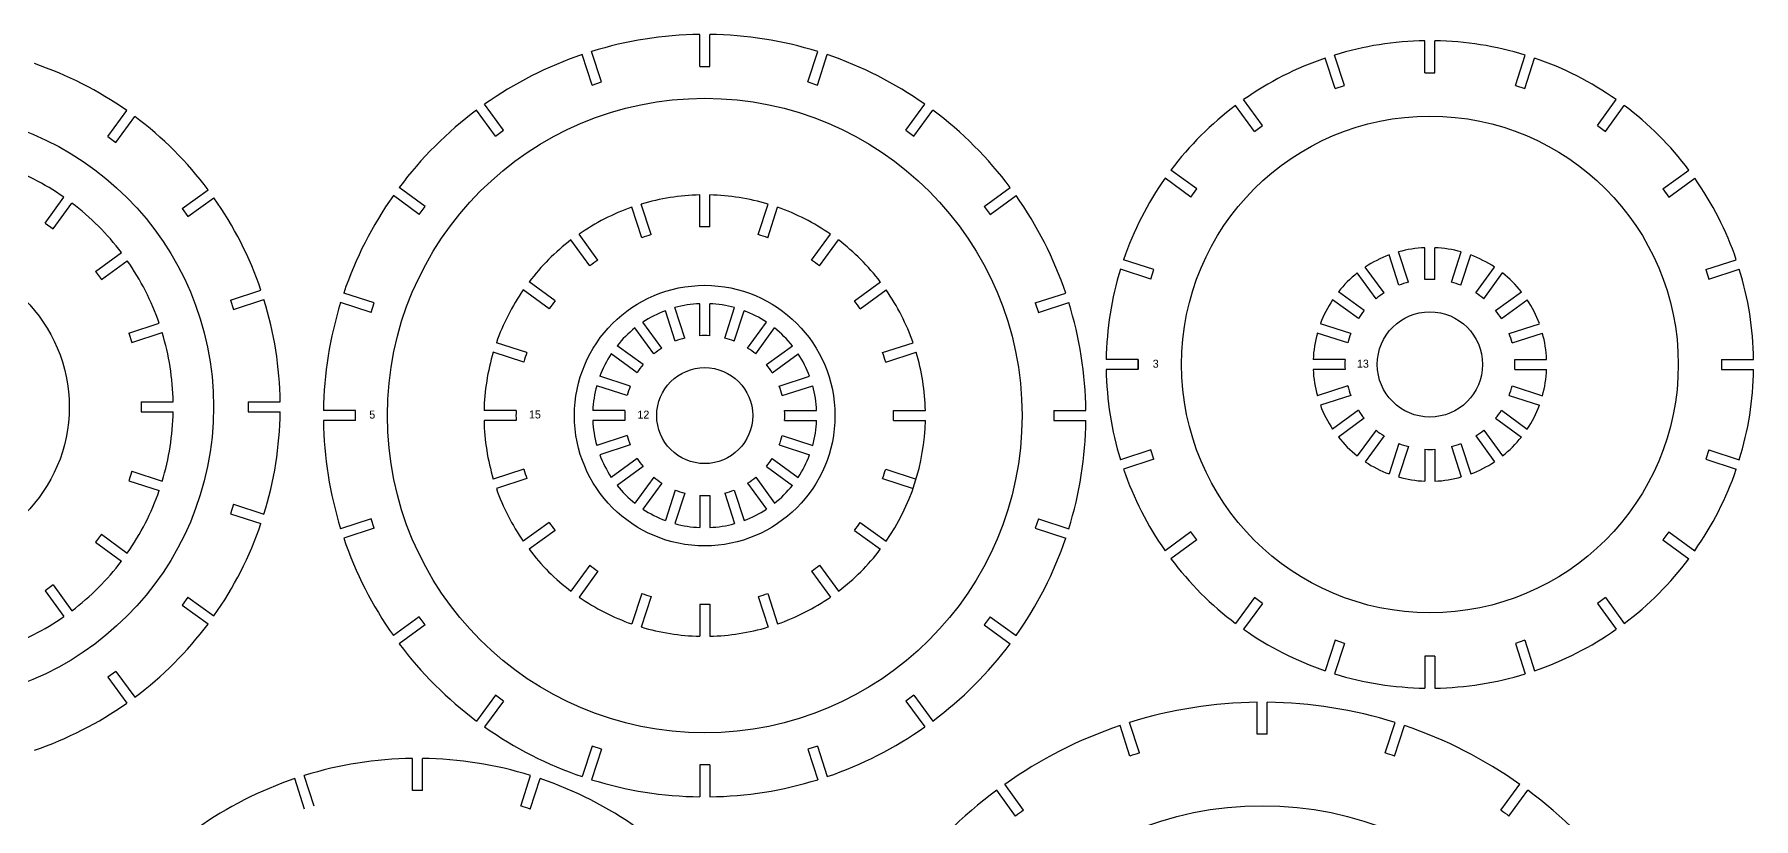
# Model space of a CAD drawing. Header units: millimetres. Extents: x 847 to 1791, y 2 to 1332.
# Drawn here: x 1199 to 1737, y 347 to 592 of the extents above; entities that cross this region are included whole.
import ezdxf

# ---------------------------------------------------------------- set-up
doc = ezdxf.new("R2010")
doc.units = ezdxf.units.MM

msp = doc.modelspace()

# ---------------------------------------------------------------- linework, layer by layer
for p, q in [((1407.35, 581.85), (1407.35, 591.85)), ((1410.45, 581.85), (1410.45, 591.85)), ((1373.71, 576.03), (1370.62, 585.54)), ((1376.66, 576.99), (1373.57, 586.5)), ((1441.14, 576.99), (1444.23, 586.5)), ((1444.09, 576.03), (1447.18, 585.54)), ((1633.91, 579.86), (1633.91, 589.86)), ((1637.01, 579.86), (1637.01, 589.86)), ((1407.35, 581.85), (1410.45, 581.85)), ((1605.82, 574.92), (1602.73, 584.44)), ((1608.77, 575.88), (1605.68, 585.39)), ((1662.15, 575.88), (1665.24, 585.39)), ((1665.09, 574.92), (1668.18, 584.44)), ((1373.71, 576.03), (1376.66, 576.99)), ((1441.14, 576.99), (1444.09, 576.03)), ((1605.82, 574.92), (1608.77, 575.88)), ((1633.91, 579.86), (1637.01, 579.86)), ((1662.15, 575.88), (1665.09, 574.92)), ((1346.03, 561.93), (1340.15, 570.02)), ((1471.77, 561.93), (1477.65, 570.02)), ((1580.64, 561.55), (1574.76, 569.64)), ((1583.14, 563.37), (1577.27, 571.46)), ((1687.77, 563.37), (1693.65, 571.46)), ((1690.28, 561.55), (1696.16, 569.64)), ((1222.46, 559.95), (1228.33, 568.03)), ((1224.97, 558.12), (1230.84, 566.2)), ((1343.52, 560.1), (1337.64, 568.2)), ((1474.28, 560.1), (1480.16, 568.2)), ((1222.46, 559.95), (1224.97, 558.12)), ((1343.52, 560.1), (1346.03, 561.93)), ((1471.77, 561.93), (1474.28, 560.1)), ((1580.64, 561.55), (1583.14, 563.37)), ((1687.77, 563.37), (1690.28, 561.55)), ((1562.64, 543.55), (1554.55, 549.43)), ((1708.28, 543.55), (1716.37, 549.43)), ((1245.65, 537.44), (1253.73, 543.31)), ((1321.55, 538.13), (1313.46, 544.01)), ((1496.25, 538.13), (1504.34, 544.01)), ((1560.82, 541.04), (1552.73, 546.92)), ((1560.82, 541.04), (1562.64, 543.55)), ((1708.28, 543.55), (1710.1, 541.04)), ((1710.1, 541.04), (1718.19, 546.92)), ((1202.81, 532.9), (1208.68, 540.98)), ((1205.31, 531.08), (1211.18, 539.15)), ((1245.65, 537.44), (1247.47, 534.93)), ((1247.47, 534.93), (1255.55, 540.8)), ((1319.72, 535.62), (1311.63, 541.5)), ((1319.72, 535.62), (1321.55, 538.13)), ((1389.21, 528.33), (1386.12, 537.84)), ((1392.16, 529.29), (1389.07, 538.8)), ((1407.35, 531.69), (1407.35, 541.7)), ((1410.45, 531.69), (1410.45, 541.7)), ((1425.64, 529.29), (1428.73, 538.8)), ((1428.59, 528.33), (1431.68, 537.84)), ((1496.25, 538.13), (1498.08, 535.62)), ((1498.08, 535.62), (1506.17, 541.5)), ((1202.81, 532.9), (1205.31, 531.08)), ((1373, 519.53), (1367.12, 527.62)), ((1375.51, 521.35), (1369.63, 529.44)), ((1442.29, 521.35), (1448.17, 529.44)), ((1444.8, 519.53), (1450.68, 527.62)), ((1218.6, 517.79), (1226.68, 523.66)), ((1220.43, 515.28), (1228.5, 521.15)), ((1549.26, 518.37), (1539.75, 521.46)), ((1625.79, 513.45), (1622.71, 522.94)), ((1628.74, 514.41), (1625.66, 523.89)), ((1633.91, 515.23), (1633.91, 525.2)), ((1637.01, 515.23), (1637.01, 525.2)), ((1642.17, 514.41), (1645.25, 523.89)), ((1645.12, 513.45), (1648.2, 522.94)), ((1721.65, 518.37), (1731.16, 521.46)), ((1218.6, 517.79), (1220.43, 515.28)), ((1548.3, 515.42), (1538.79, 518.51)), ((1548.3, 515.42), (1549.26, 518.37)), ((1618.63, 509.26), (1612.77, 517.32)), ((1621.14, 511.08), (1615.28, 519.15)), ((1649.78, 511.08), (1655.64, 519.15)), ((1652.29, 509.26), (1658.15, 517.32)), ((1721.65, 518.37), (1722.61, 515.42)), ((1722.61, 515.42), (1732.12, 518.51)), ((1260.75, 508.86), (1270.25, 511.95)), ((1305.62, 507.94), (1296.11, 511.03)), ((1360.3, 506.14), (1352.21, 512.02)), ((1362.13, 508.65), (1354.03, 514.53)), ((1455.67, 508.65), (1463.77, 514.53)), ((1457.5, 506.14), (1465.59, 512.02)), ((1512.18, 507.94), (1521.69, 511.03)), ((1614.93, 505.56), (1606.86, 511.42)), ((1655.98, 505.56), (1664.05, 511.42)), ((1260.75, 508.86), (1261.71, 505.92)), ((1261.71, 505.92), (1271.21, 509)), ((1304.66, 504.99), (1295.15, 508.08)), ((1304.66, 504.99), (1305.62, 507.94)), ((1399.72, 496), (1396.62, 505.53)), ((1402.66, 496.96), (1399.57, 506.48)), ((1407.35, 497.7), (1407.35, 507.72)), ((1410.45, 497.7), (1410.45, 507.72)), ((1415.14, 496.96), (1418.23, 506.48)), ((1418.08, 496), (1421.18, 505.53)), ((1512.18, 507.94), (1513.14, 504.99)), ((1513.14, 504.99), (1522.65, 508.08)), ((1613.11, 503.05), (1605.04, 508.91)), ((1657.81, 503.05), (1665.87, 508.91)), ((1228.96, 498.53), (1238.45, 501.62)), ((1392.98, 492.03), (1387.09, 500.13)), ((1395.49, 493.85), (1389.6, 501.95)), ((1422.31, 493.85), (1428.2, 501.95)), ((1424.82, 492.03), (1430.71, 500.13)), ((1610.73, 498.39), (1601.25, 501.47)), ((1660.18, 498.39), (1669.66, 501.47)), ((1228.96, 498.53), (1229.92, 495.59)), ((1229.92, 495.59), (1239.41, 498.67)), ((1353.32, 492.44), (1343.81, 495.53)), ((1389.62, 488.67), (1381.52, 494.56)), ((1428.18, 488.67), (1436.28, 494.56)), ((1464.48, 492.44), (1473.99, 495.53)), ((1609.78, 495.44), (1600.29, 498.53)), ((1661.14, 495.44), (1670.62, 498.53)), ((1352.36, 489.49), (1342.85, 492.58)), ((1387.8, 486.16), (1379.7, 492.05)), ((1430, 486.16), (1438.1, 492.05)), ((1465.44, 489.49), (1474.95, 492.58)), ((1544.32, 490.28), (1534.32, 490.28)), ((1544.31, 490.23), (1544.31, 487.23)), ((1544.32, 487.18), (1544.32, 490.28)), ((1608.96, 490.28), (1598.99, 490.28)), ((1661.96, 490.28), (1671.93, 490.28)), ((1726.59, 490.28), (1736.59, 490.28)), ((1726.59, 490.28), (1726.59, 487.18)), ((1385.65, 481.94), (1376.12, 485.03)), ((1432.15, 481.94), (1441.68, 485.03)), ((1544.32, 487.18), (1534.32, 487.18)), ((1608.96, 487.18), (1598.99, 487.18)), ((1661.96, 487.18), (1671.93, 487.18)), ((1726.59, 487.18), (1736.59, 487.18)), ((1384.69, 478.99), (1375.17, 482.08)), ((1433.11, 478.99), (1442.63, 482.08)), ((1609.78, 482.02), (1600.29, 478.93)), ((1610.73, 479.07), (1601.25, 475.99)), ((1660.18, 479.07), (1669.66, 475.99)), ((1661.14, 482.02), (1670.62, 478.93)), ((1232.86, 477.02), (1242.84, 477.02)), ((1232.86, 477.02), (1232.86, 473.92)), ((1232.86, 473.92), (1242.84, 473.92)), ((1266.29, 477.02), (1276.28, 477.02)), ((1266.29, 477.02), (1266.29, 473.92)), ((1266.29, 473.92), (1276.28, 473.92)), ((1299.8, 474.3), (1289.8, 474.3)), ((1299.8, 471.2), (1299.8, 474.3)), ((1349.96, 474.3), (1339.95, 474.3)), ((1383.95, 474.3), (1373.93, 474.3)), ((1433.85, 474.3), (1443.87, 474.3)), ((1467.84, 474.3), (1477.85, 474.3)), ((1518, 474.3), (1528, 474.3)), ((1518, 474.3), (1518, 471.2)), ((1613.11, 474.41), (1605.04, 468.55)), ((1657.81, 474.41), (1665.87, 468.55)), ((1299.8, 471.2), (1289.8, 471.2)), ((1349.96, 471.2), (1339.95, 471.2)), ((1383.95, 471.2), (1373.93, 471.2)), ((1433.85, 471.2), (1443.87, 471.2)), ((1467.84, 471.2), (1477.85, 471.2)), ((1518, 471.2), (1528, 471.2)), ((1614.93, 471.9), (1606.86, 466.04)), ((1618.63, 468.2), (1612.77, 460.14)), ((1652.29, 468.2), (1658.15, 460.14)), ((1655.98, 471.9), (1664.05, 466.04)), ((1384.69, 466.51), (1375.17, 463.42)), ((1385.65, 463.57), (1376.12, 460.47)), ((1432.15, 463.57), (1441.68, 460.47)), ((1433.11, 466.51), (1442.63, 463.42)), ((1548.3, 462.04), (1538.79, 458.95)), ((1549.26, 459.09), (1548.3, 462.04)), ((1621.14, 466.38), (1615.28, 458.32)), ((1625.79, 464.01), (1622.71, 454.53)), ((1628.74, 463.05), (1625.66, 453.57)), ((1633.91, 462.23), (1633.91, 452.26)), ((1637.01, 462.23), (1637.01, 452.26)), ((1642.17, 463.05), (1645.25, 453.57)), ((1645.12, 464.01), (1648.2, 454.53)), ((1649.78, 466.38), (1655.64, 458.32)), ((1722.61, 462.04), (1721.65, 459.09)), ((1722.61, 462.04), (1732.12, 458.95)), ((1387.8, 459.34), (1379.7, 453.45)), ((1389.62, 456.83), (1381.52, 450.94)), ((1428.18, 456.83), (1436.28, 450.94)), ((1430, 459.34), (1438.1, 453.45)), ((1549.26, 459.09), (1539.75, 456)), ((1721.65, 459.09), (1731.16, 456)), ((1229.92, 455.36), (1228.96, 452.41)), ((1228.96, 452.41), (1238.45, 449.33)), ((1229.92, 455.36), (1239.41, 452.27)), ((1352.36, 456.01), (1342.85, 452.92)), ((1353.32, 453.06), (1343.81, 449.97)), ((1392.98, 453.48), (1387.09, 445.37)), ((1395.49, 451.65), (1389.6, 443.55)), ((1422.31, 451.65), (1428.2, 443.55)), ((1424.82, 453.48), (1430.71, 445.37)), ((1464.48, 453.06), (1473.99, 449.97)), ((1465.44, 456.01), (1474.95, 452.92)), ((1399.72, 449.5), (1396.62, 439.98)), ((1402.66, 448.54), (1399.57, 439.02)), ((1407.35, 447.8), (1407.35, 437.78)), ((1410.45, 447.8), (1410.45, 437.78)), ((1415.14, 448.54), (1418.23, 439.02)), ((1418.08, 449.5), (1421.18, 439.98)), ((1261.71, 445.03), (1260.75, 442.08)), ((1260.75, 442.08), (1270.25, 438.99)), ((1261.71, 445.03), (1271.21, 441.94)), ((1304.66, 440.51), (1295.15, 437.42)), ((1305.62, 437.56), (1304.66, 440.51)), ((1513.14, 440.51), (1512.18, 437.56)), ((1513.14, 440.51), (1522.65, 437.42)), ((1220.43, 435.67), (1218.6, 433.16)), ((1220.43, 435.67), (1228.5, 429.8)), ((1305.62, 437.56), (1296.11, 434.47)), ((1360.3, 439.36), (1352.21, 433.48)), ((1362.13, 436.85), (1354.03, 430.97)), ((1455.67, 436.85), (1463.77, 430.97)), ((1457.5, 439.36), (1465.59, 433.48)), ((1512.18, 437.56), (1521.69, 434.47)), ((1560.82, 436.42), (1552.73, 430.54)), ((1562.64, 433.91), (1560.82, 436.42)), ((1710.1, 436.42), (1708.28, 433.91)), ((1710.1, 436.42), (1718.19, 430.54)), ((1218.6, 433.16), (1226.68, 427.29)), ((1562.64, 433.91), (1554.55, 428.03)), ((1708.28, 433.91), (1716.37, 428.03)), ((1373, 425.98), (1367.12, 417.88)), ((1444.8, 425.98), (1450.68, 417.88)), ((1205.31, 419.87), (1202.81, 418.05)), ((1205.31, 419.87), (1211.18, 411.79)), ((1375.51, 424.15), (1369.63, 416.06)), ((1442.29, 424.15), (1448.17, 416.06)), ((1202.81, 418.05), (1208.68, 409.97)), ((1247.47, 416.02), (1245.65, 413.51)), ((1247.47, 416.02), (1255.55, 410.14)), ((1389.21, 417.17), (1386.12, 407.66)), ((1392.16, 416.21), (1389.07, 406.7)), ((1407.35, 413.81), (1407.35, 403.8)), ((1410.45, 413.81), (1410.45, 403.8)), ((1425.64, 416.21), (1428.73, 406.7)), ((1428.59, 417.17), (1431.68, 407.66)), ((1580.64, 415.91), (1574.76, 407.82)), ((1583.14, 414.09), (1577.27, 406)), ((1583.14, 414.09), (1580.64, 415.91)), ((1690.28, 415.91), (1687.77, 414.09)), ((1687.77, 414.09), (1693.65, 406)), ((1690.28, 415.91), (1696.16, 407.82)), ((1245.65, 413.51), (1253.73, 407.64)), ((1319.72, 409.88), (1311.63, 404)), ((1321.55, 407.37), (1319.72, 409.88)), ((1498.08, 409.88), (1496.25, 407.37)), ((1498.08, 409.88), (1506.17, 404)), ((1321.55, 407.37), (1313.46, 401.49)), ((1496.25, 407.37), (1504.34, 401.49)), ((1605.82, 402.54), (1602.73, 393.02)), ((1608.77, 401.58), (1605.68, 392.07)), ((1608.77, 401.58), (1605.82, 402.54)), ((1633.91, 397.6), (1633.91, 387.6)), ((1637.01, 397.6), (1633.91, 397.6)), ((1637.01, 397.6), (1637.01, 387.6)), ((1665.09, 402.54), (1662.15, 401.58)), ((1662.15, 401.58), (1665.24, 392.07)), ((1665.09, 402.54), (1668.18, 393.02)), ((1224.97, 392.82), (1222.46, 391)), ((1224.97, 392.82), (1230.84, 384.74)), ((1222.46, 391), (1228.33, 382.92)), ((1343.52, 385.4), (1337.64, 377.31)), ((1346.03, 383.57), (1340.15, 375.48)), ((1346.03, 383.57), (1343.52, 385.4)), ((1474.28, 385.4), (1471.77, 383.57)), ((1471.77, 383.57), (1477.65, 375.48)), ((1474.28, 385.4), (1480.16, 377.31)), ((1581.54, 373.18), (1581.54, 383.18)), ((1584.64, 373.18), (1584.64, 383.18)), ((1544.7, 367.35), (1541.61, 376.86)), ((1621.48, 367.35), (1624.57, 376.86)), ((1541.75, 366.39), (1538.66, 375.9)), ((1624.43, 366.39), (1627.52, 375.9)), ((1317.59, 355.64), (1317.59, 365.64)), ((1320.69, 355.64), (1320.69, 365.64)), ((1373.71, 369.47), (1370.62, 359.96)), ((1376.66, 368.51), (1373.57, 359)), ((1376.66, 368.51), (1373.71, 369.47)), ((1444.09, 369.47), (1441.14, 368.51)), ((1441.14, 368.51), (1444.23, 359)), ((1444.09, 369.47), (1447.18, 359.96)), ((1286.86, 350.77), (1283.77, 360.28)), ((1351.42, 350.77), (1354.51, 360.28)), ((1407.35, 363.65), (1407.35, 353.65)), ((1410.45, 363.65), (1407.35, 363.65)), ((1410.45, 363.65), (1410.45, 353.65)), ((1283.91, 349.82), (1280.82, 359.33)), ((1354.37, 349.82), (1357.46, 359.33)), ((1506.01, 347.63), (1500.13, 355.72)), ((1508.52, 349.46), (1502.64, 357.55)), ((1657.66, 349.46), (1663.54, 357.55)), ((1660.17, 347.63), (1666.05, 355.72))]:
    msp.add_line(p, q)
for centre, radius in [((1408.9, 472.75), 99.14), ((1163, 475.47), 92.47), ((1635.46, 488.73), 77.6), ((1163, 475.47), 47.36), ((1408.9, 472.75), 40.7), ((1635.46, 488.73), 16.44), ((1408.9, 472.75), 15), ((1583.09, 244.18), 106.69)]:
    msp.add_circle(centre, radius)
for centre, radius, start, end in [((1408.9, 472.75), 119.11, 90.7456, 107.2544), ((1408.9, 472.75), 119.11, 72.7456, 89.2544), ((1408.9, 472.75), 119.11, 108.7456, 125.2544), ((1408.9, 472.75), 119.11, 54.7456, 71.2544), ((1635.46, 488.73), 101.15, 90.8781, 107.1219), ((1635.46, 488.73), 101.15, 72.8781, 89.1219), ((1163, 475.47), 113.29, 54.7839, 71.2161), ((1635.46, 488.73), 101.15, 108.8781, 125.1219), ((1635.46, 488.73), 101.15, 54.8781, 71.1219), ((1635.46, 488.73), 101.15, 126.8781, 143.1219), ((1635.46, 488.73), 101.15, 36.8781, 53.1219), ((1163, 475.47), 113.29, 36.7839, 53.2161), ((1408.9, 472.75), 119.11, 126.7456, 143.2544), ((1408.9, 472.75), 119.11, 36.7456, 53.2544), ((1163, 475.47), 79.86, 55.1122, 70.8878), ((1635.46, 488.73), 101.15, 144.8781, 161.1219), ((1635.46, 488.73), 101.15, 18.8781, 35.1219), ((1163, 475.47), 79.86, 37.1122, 52.8878), ((1163, 475.47), 113.29, 18.7839, 35.2161), ((1408.9, 472.75), 119.11, 144.7456, 161.2544), ((1408.9, 472.75), 68.96, 109.2879, 124.7121), ((1408.9, 472.75), 68.96, 91.2879, 106.7121), ((1408.9, 472.75), 68.96, 73.2879, 88.7121), ((1408.9, 472.75), 68.96, 55.2879, 70.7121), ((1408.9, 472.75), 119.11, 18.7456, 35.2544), ((1408.9, 472.75), 68.96, 127.2879, 142.7121), ((1408.9, 472.75), 58.96, 106.4937, 109.5063), ((1408.9, 472.75), 58.96, 88.4937, 91.5063), ((1408.9, 472.75), 58.96, 70.4937, 73.5063), ((1408.9, 472.75), 68.96, 37.2879, 52.7121), ((1163, 475.47), 79.86, 19.1122, 34.8878), ((1408.9, 472.75), 58.96, 124.4937, 127.5063), ((1408.9, 472.75), 58.96, 52.4937, 55.5063), ((1635.46, 488.73), 36.5, 110.4337, 123.5663), ((1635.46, 488.73), 36.5, 92.4337, 105.5663), ((1635.46, 488.73), 36.5, 74.4337, 87.5663), ((1635.46, 488.73), 36.5, 56.4337, 69.5663), ((1635.46, 488.73), 101.15, 162.8781, 179.1219), ((1635.46, 488.73), 36.5, 128.4337, 141.5663), ((1635.46, 488.73), 36.5, 38.4337, 51.5663), ((1635.46, 488.73), 101.15, 0.8781, 17.1219), ((1408.9, 472.75), 68.96, 145.2879, 160.7121), ((1408.9, 472.75), 68.96, 19.2879, 34.7121), ((1635.46, 488.73), 26.54, 122.6524, 129.3476), ((1635.46, 488.73), 26.54, 104.6524, 111.3476), ((1635.46, 488.73), 26.54, 86.6524, 93.3476), ((1635.46, 488.73), 26.54, 68.6524, 75.3476), ((1635.46, 488.73), 26.54, 50.6524, 57.3476), ((1163, 475.47), 113.29, 0.7839, 17.2161), ((1408.9, 472.75), 119.11, 162.7456, 179.2544), ((1408.9, 472.75), 58.96, 142.4937, 145.5063), ((1408.9, 472.75), 35, 110.5382, 123.4618), ((1408.9, 472.75), 35, 92.5382, 105.4618), ((1408.9, 472.75), 35, 74.5382, 87.4618), ((1408.9, 472.75), 35, 56.5382, 69.4618), ((1408.9, 472.75), 58.96, 34.4937, 37.5063), ((1408.9, 472.75), 119.11, 0.7456, 17.2544), ((1635.46, 488.73), 36.5, 146.4337, 159.5663), ((1635.46, 488.73), 26.54, 140.6524, 147.3476), ((1635.46, 488.73), 26.54, 32.6524, 39.3476), ((1635.46, 488.73), 36.5, 20.4337, 33.5663), ((1408.9, 472.75), 35, 128.5382, 141.4618), ((1408.9, 472.75), 35, 38.5382, 51.4618), ((1163, 475.47), 79.86, 1.1122, 16.8878), ((1408.9, 472.75), 25, 104.4454, 111.5546), ((1408.9, 472.75), 25, 86.4454, 93.5546), ((1408.9, 472.75), 25, 68.4454, 75.5546), ((1635.46, 488.73), 36.5, 164.4337, 177.5663), ((1635.46, 488.73), 26.54, 158.6524, 165.3476), ((1635.46, 488.73), 26.54, 14.6524, 21.3476), ((1635.46, 488.73), 36.5, 2.4337, 15.5663), ((1408.9, 472.75), 68.96, 163.2879, 178.7121), ((1408.9, 472.75), 58.96, 160.4937, 163.5063), ((1408.9, 472.75), 35, 146.5382, 159.4618), ((1408.9, 472.75), 25, 122.4454, 129.5546), ((1408.9, 472.75), 25, 50.4454, 57.5546), ((1408.9, 472.75), 35, 20.5382, 33.4618), ((1408.9, 472.75), 58.96, 16.4937, 19.5063), ((1408.9, 472.75), 68.96, 1.2879, 16.7121), ((1635.46, 488.73), 26.54, 176.6524, 183.3476), ((1635.46, 488.73), 26.54, 356.6524, 3.3476), ((1408.9, 472.75), 25, 140.4454, 147.5546), ((1408.9, 472.75), 25, 32.4454, 39.5546), ((1635.46, 488.73), 101.15, 180.8781, 197.1219), ((1635.46, 488.73), 36.5, 182.4337, 195.5663), ((1635.46, 488.73), 36.5, 344.4337, 357.5663), ((1635.46, 488.73), 101.15, 342.8781, 359.1219), ((1408.9, 472.75), 35, 164.5382, 177.4618), ((1408.9, 472.75), 25, 158.4454, 165.5546), ((1408.9, 472.75), 25, 14.4454, 21.5546), ((1408.9, 472.75), 35, 2.5382, 15.4618), ((1635.46, 488.73), 26.54, 194.6524, 201.3476), ((1635.46, 488.73), 26.54, 338.6524, 345.3476), ((1163, 475.47), 79.86, 343.1122, 358.8878), ((1163, 475.47), 113.29, 342.7839, 359.2161), ((1408.9, 472.75), 58.96, 178.4937, 181.5063), ((1408.9, 472.75), 25, 176.4454, 183.5546), ((1408.9, 472.75), 25, 356.4454, 3.5546), ((1408.9, 472.75), 58.96, 358.4937, 1.5063), ((1635.46, 488.73), 36.5, 200.4337, 213.5663), ((1635.46, 488.73), 26.54, 212.6524, 219.3476), ((1635.46, 488.73), 26.54, 320.6524, 327.3476), ((1635.46, 488.73), 36.5, 326.4337, 339.5663), ((1408.9, 472.75), 119.11, 180.7456, 197.2544), ((1408.9, 472.75), 68.96, 181.2879, 196.7121), ((1408.9, 472.75), 35, 182.5382, 195.4618), ((1408.9, 472.75), 35, 344.5382, 357.4618), ((1408.9, 472.75), 68.96, 325.2879, 358.7121), ((1408.9, 472.75), 119.11, 342.7456, 359.2544), ((1635.46, 488.73), 26.54, 230.6524, 237.3476), ((1635.46, 488.73), 26.54, 302.6524, 309.3476), ((1408.9, 472.75), 25, 194.4454, 201.5546), ((1408.9, 472.75), 25, 338.4454, 345.5546), ((1635.46, 488.73), 36.5, 218.4337, 231.5663), ((1635.46, 488.73), 26.54, 248.6524, 255.3476), ((1635.46, 488.73), 26.54, 266.6524, 273.3476), ((1635.46, 488.73), 26.54, 284.6524, 291.3476), ((1635.46, 488.73), 36.5, 308.4337, 321.5663), ((1408.9, 472.75), 35, 200.5382, 213.4618), ((1408.9, 472.75), 25, 212.4454, 219.5546), ((1408.9, 472.75), 25, 320.4454, 327.5546), ((1408.9, 472.75), 35, 326.5382, 339.4618), ((1635.46, 488.73), 36.5, 236.4337, 249.5663), ((1635.46, 488.73), 36.5, 290.4337, 303.5663), ((1408.9, 472.75), 58.96, 196.4937, 199.5063), ((1408.9, 472.75), 25, 230.4454, 237.5546), ((1408.9, 472.75), 25, 302.4454, 309.5546), ((1408.9, 472.75), 58.96, 340.4937, 343.5063), ((1635.46, 488.73), 101.15, 198.8781, 215.1219), ((1635.46, 488.73), 36.5, 254.4337, 267.5663), ((1635.46, 488.73), 36.5, 272.4337, 285.5663), ((1635.46, 488.73), 101.15, 324.8781, 341.1219), ((1163, 475.47), 79.86, 325.1122, 340.8878), ((1408.9, 472.75), 68.96, 199.2879, 214.7121), ((1408.9, 472.75), 35, 218.5382, 231.4618), ((1408.9, 472.75), 25, 248.4454, 255.5546), ((1408.9, 472.75), 25, 266.4454, 273.5546), ((1408.9, 472.75), 25, 284.4454, 291.5546), ((1408.9, 472.75), 35, 308.5382, 321.4618), ((1408.9, 472.75), 35, 236.5382, 249.4618), ((1408.9, 472.75), 35, 290.5382, 303.4618), ((1163, 475.47), 113.29, 324.7839, 341.2161), ((1408.9, 472.75), 58.96, 214.4937, 217.5063), ((1408.9, 472.75), 35, 254.5382, 267.4618), ((1408.9, 472.75), 35, 272.5382, 285.4618), ((1408.9, 472.75), 58.96, 322.4937, 325.5063), ((1408.9, 472.75), 119.11, 198.7456, 215.2544), ((1408.9, 472.75), 68.96, 217.2879, 232.7121), ((1408.9, 472.75), 68.96, 307.2879, 322.7121), ((1408.9, 472.75), 119.11, 324.7456, 341.2544), ((1163, 475.47), 79.86, 307.1122, 322.8878), ((1408.9, 472.75), 58.96, 232.4937, 235.5063), ((1408.9, 472.75), 58.96, 304.4937, 307.5063), ((1635.46, 488.73), 101.15, 216.8781, 233.1219), ((1635.46, 488.73), 101.15, 306.8781, 323.1219), ((1408.9, 472.75), 68.96, 235.2879, 250.7121), ((1408.9, 472.75), 58.96, 250.4937, 253.5063), ((1408.9, 472.75), 58.96, 268.4937, 271.5063), ((1408.9, 472.75), 58.96, 286.4937, 289.5063), ((1408.9, 472.75), 68.96, 289.2879, 304.7121), ((1163, 475.47), 79.86, 289.1122, 304.8878), ((1163, 475.47), 113.29, 306.7839, 323.2161), ((1408.9, 472.75), 68.96, 253.2879, 268.7121), ((1408.9, 472.75), 68.96, 271.2879, 286.7121), ((1635.46, 488.73), 101.15, 234.8781, 251.1219), ((1635.46, 488.73), 101.15, 288.8781, 305.1219), ((1408.9, 472.75), 119.11, 216.7456, 233.2544), ((1408.9, 472.75), 119.11, 306.7456, 323.2544), ((1635.46, 488.73), 101.15, 252.8781, 269.1219), ((1635.46, 488.73), 101.15, 270.8781, 287.1219), ((1163, 475.47), 113.29, 288.7839, 305.2161), ((1583.09, 244.18), 139.01, 90.6389, 107.3611), ((1583.09, 244.18), 139.01, 72.6389, 89.3611), ((1408.9, 472.75), 119.11, 234.7456, 251.2544), ((1408.9, 472.75), 119.11, 288.7456, 305.2544), ((1583.09, 244.18), 139.01, 108.6389, 125.3611), ((1583.09, 244.18), 129.01, 89.3116, 90.6884), ((1583.09, 244.18), 139.01, 54.6389, 71.3611), ((1319.14, 246.41), 119.25, 90.7448, 107.2552), ((1319.14, 246.41), 119.25, 72.7448, 89.2552), ((1583.09, 244.18), 129.01, 107.3116, 108.6884), ((1583.09, 244.18), 129.01, 71.3116, 72.6884), ((1319.14, 246.41), 119.25, 108.7448, 125.2552), ((1319.14, 246.41), 109.25, 89.1871, 90.8129), ((1319.14, 246.41), 119.25, 54.7448, 71.2552), ((1408.9, 472.75), 119.11, 252.7456, 269.2544), ((1408.9, 472.75), 119.11, 270.7456, 287.2544), ((1583.09, 244.18), 139.01, 126.6389, 143.3611), ((1583.09, 244.18), 139.01, 36.6389, 53.3611), ((1319.14, 246.41), 109.25, 71.1871, 72.8129), ((1583.09, 244.18), 129.01, 125.3116, 126.6884), ((1583.09, 244.18), 129.01, 53.3116, 54.6884)]:
    msp.add_arc(centre, radius, start, end)

# ---------------------------------------------------------------- texts
for s, p in [('3', (1548.86, 487.71)), ('13', (1612.67, 487.72)), ('5', (1304.11, 471.82)), ('15', (1353.98, 471.86)), ('12', (1387.88, 471.81))]:
    msp.add_text(s, height=2.5).set_placement(p)

doc.saveas('drawing.dxf')
